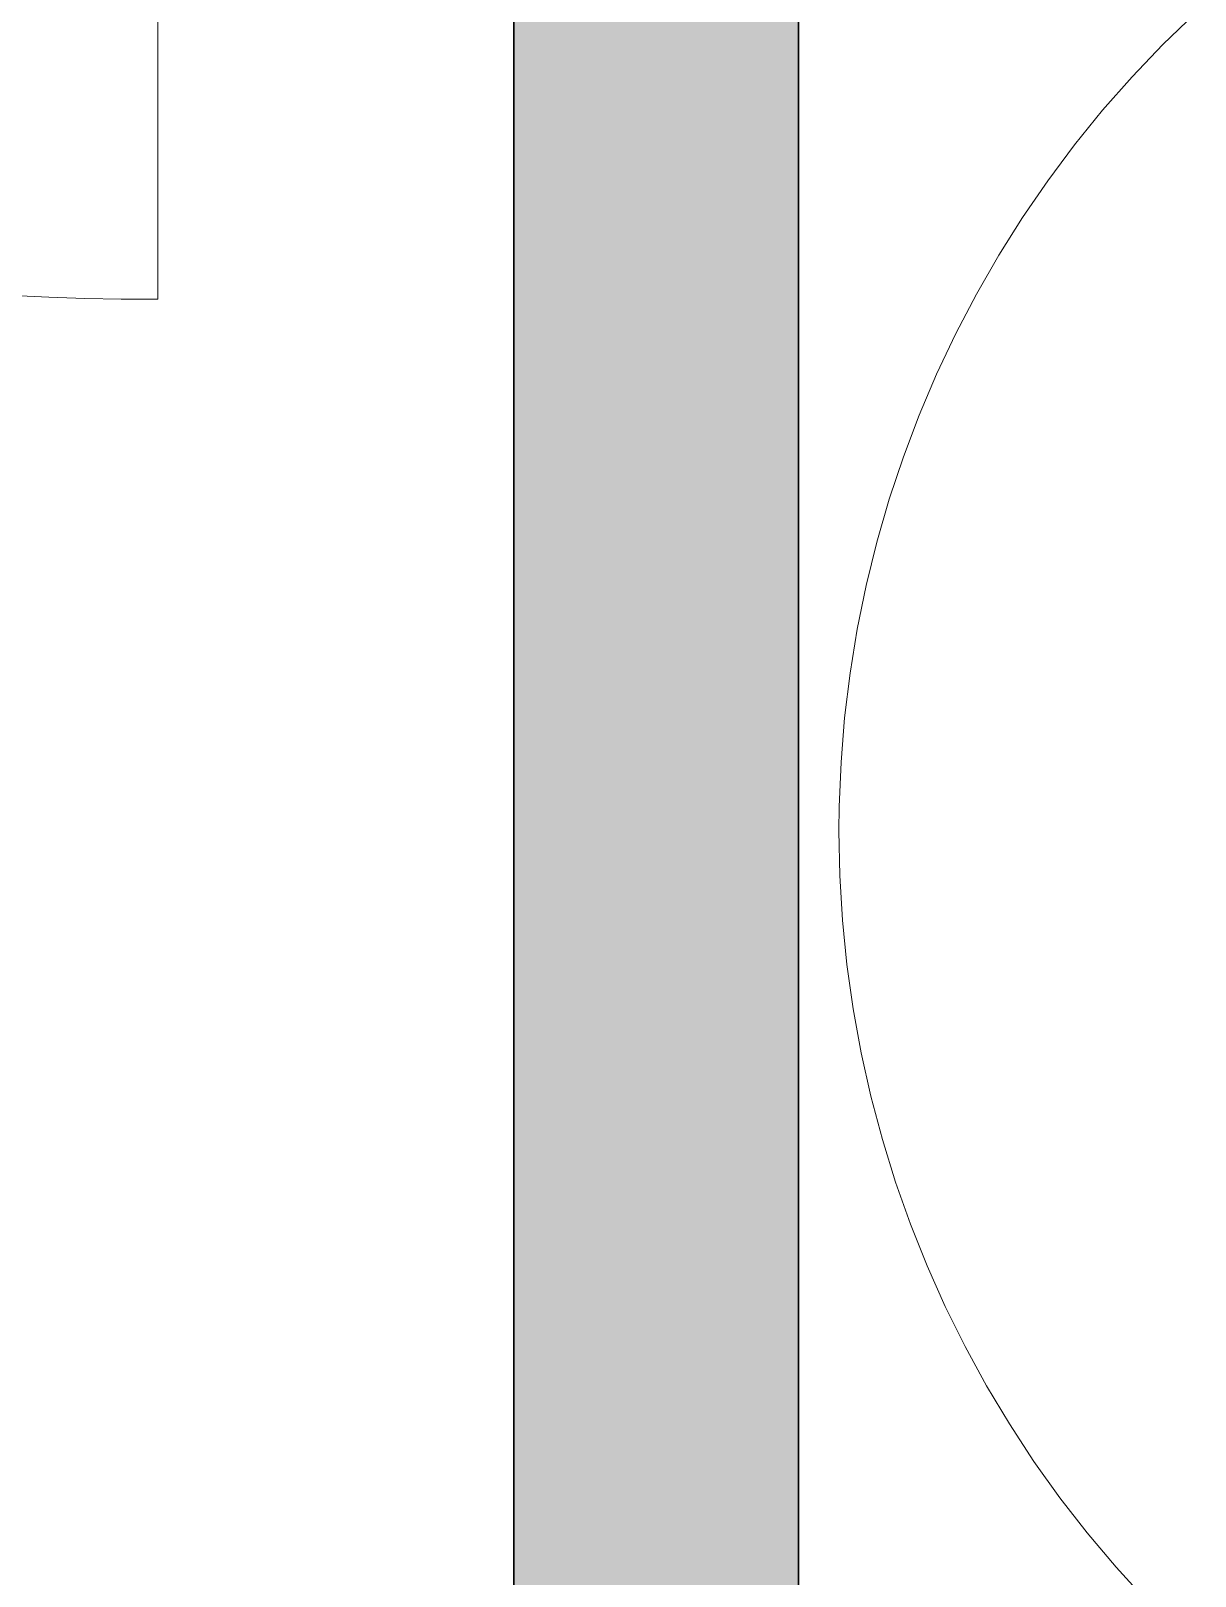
# Model space of a CAD drawing. Header units: millimetres. Extents: x 155927 to 326028, y -36033 to 97293.
# Drawn here: x 175402 to 175819, y 12038 to 12592 of the extents above; entities that cross this region are included whole.
import ezdxf

# ---------------------------------------------------------------- set-up
doc = ezdxf.new("R2010")
doc.units = ezdxf.units.MM
doc.header["$MEASUREMENT"] = 0
for name, color, linetype, lineweight in [('A-DOOR', 4, 'CONTINUOUS', 9), ('A-WALL-PATT', 7, 'CONTINUOUS', 9), ('I-FURN', 8, 'CONTINUOUS', 9), ('I-WALL', 7, 'CONTINUOUS', 9)]:
    doc.layers.add(name, color=color, linetype=linetype, lineweight=lineweight)

msp = doc.modelspace()

# ---------------------------------------------------------------- hatches: boundary and pattern name
at = {"layer": 'A-WALL-PATT'}
msp.add_hatch(color=256, dxfattribs=at).paths.add_polyline_path([(175671.01, 9369.61), (175676.83, 9369.61), (175676.83, 9398.58), (175671.01, 9398.58), (175671.01, 10198.58), (175676.83, 10198.58), (175676.83, 13505.61), (175574.83, 13505.61), (175574.83, 9369.61)], flags=0)

# ---------------------------------------------------------------- linework, layer by layer
at = {"layer": 'A-DOOR'}
msp.add_line((175447.33, 13505.61), (175447.33, 12495.61), dxfattribs=at)
msp.add_arc((175447.33, 13505.61), 1010, 180, 270, dxfattribs=at)
at = {"layer": 'I-FURN'}
for p, q in [((175818.86, 12598.05), (175807.36, 12586.92)), ((175807.36, 12586.92), (175796.32, 12575.34)), ((175796.32, 12575.34), (175785.75, 12563.33)), ((175785.75, 12563.33), (175775.67, 12550.91)), ((175775.67, 12550.91), (175766.1, 12538.09)), ((175766.1, 12538.09), (175757.04, 12524.9)), ((175757.04, 12524.9), (175748.52, 12511.36)), ((175748.52, 12511.36), (175740.55, 12497.49)), ((175740.55, 12497.49), (175733.14, 12483.31)), ((175733.14, 12483.31), (175726.3, 12468.84)), ((175726.3, 12468.84), (175720.05, 12454.12)), ((175720.05, 12454.12), (175714.39, 12439.15)), ((175714.39, 12439.15), (175709.33, 12423.97)), ((175709.33, 12423.97), (175704.89, 12408.61)), ((175704.89, 12408.61), (175701.06, 12393.07)), ((175701.06, 12393.07), (175697.86, 12377.4)), ((175697.86, 12377.4), (175695.28, 12361.61)), ((175695.28, 12361.61), (175693.34, 12345.72)), ((175693.34, 12345.72), (175692.04, 12329.78)), ((175692.04, 12329.78), (175691.37, 12313.79)), ((175691.37, 12313.79), (175691.28, 12305.16)), ((175691.28, 12305.16), (175691.6, 12289.16)), ((175691.6, 12289.16), (175692.56, 12273.19)), ((175692.56, 12273.19), (175694.16, 12257.27)), ((175694.16, 12257.27), (175696.39, 12241.43)), ((175696.39, 12241.43), (175699.25, 12225.69)), ((175699.25, 12225.69), (175702.74, 12210.08)), ((175702.74, 12210.08), (175706.86, 12194.62)), ((175706.86, 12194.62), (175711.59, 12179.33)), ((175711.59, 12179.33), (175716.92, 12164.25)), ((175716.92, 12164.25), (175722.86, 12149.39)), ((175722.86, 12149.39), (175729.38, 12134.78)), ((175729.38, 12134.78), (175736.48, 12120.45)), ((175736.48, 12120.45), (175744.15, 12106.41)), ((175744.15, 12106.41), (175752.38, 12092.68)), ((175752.38, 12092.68), (175761.15, 12079.3)), ((175761.15, 12079.3), (175770.44, 12066.28)), ((175770.44, 12066.28), (175780.25, 12053.64)), ((175780.25, 12053.64), (175790.56, 12041.4)), ((175790.56, 12041.4), (175801.35, 12029.59))]:
    msp.add_line(p, q, dxfattribs=at)
at = {"layer": 'I-WALL', "lineweight": 30}
for p, q in [((175574.83, 13505.61), (175574.83, 9369.61)), ((175676.83, 10198.58), (175676.83, 13505.61))]:
    msp.add_line(p, q, dxfattribs=at)

doc.saveas('drawing.dxf')
